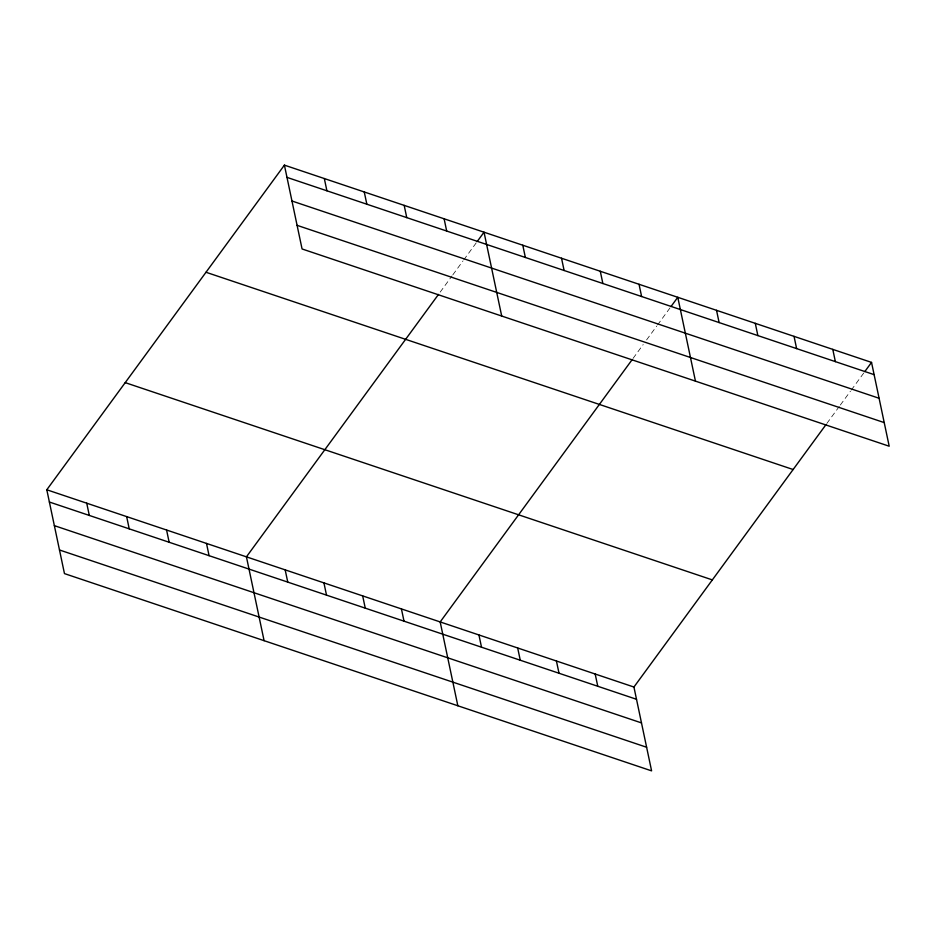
<?xml version="1.0" encoding="UTF-8"?>
<svg xmlns="http://www.w3.org/2000/svg" width="936" height="936" viewBox="0 0 936 936"><rect width="100%" height="100%" fill="white"/><g stroke="black" fill="none" stroke-linecap="round" stroke-linejoin="round"><path stroke-width="0.7" stroke-dasharray="4.68 3.51" d="M440.189 292.102L451.994 275.968M452.837 274.821L462.946 260.992M463.788 259.845L476.436 242.564M633.099 358.348L643.207 344.53M646.589 339.92L656.698 326.091M657.552 324.944L670.188 307.663M826.851 423.446L839.498 406.165M840.341 405.019L850.45 391.19M851.304 390.043L863.94 372.762"/><path stroke-width="1.4" d="M826.008 424.593L633.929 687.036L651.596 770.866L64.467 573.604L46.8 489.774L284.404 165.134L871.533 362.396L889.2 446.226L302.071 248.964L284.404 165.134M438.504 294.407L246.425 556.838L264.092 640.68M477.278 241.418L484.029 232.198L501.696 316.029M632.256 359.506L440.177 621.937L457.844 705.779M671.03 306.505L677.781 297.297L695.448 381.127M864.794 371.604L871.533 362.396M286.989 177.384L874.119 374.646M291.962 201.006L879.091 398.268M297.098 225.342L884.227 422.604M205.99 272.259L793.12 469.521M125.213 382.637L712.343 579.899M46.8 489.774L633.929 687.036M49.386 502.024L636.515 699.286M54.358 525.646L641.488 722.908M59.494 549.982L646.612 747.244M832.783 349.374L835.368 361.624M794.032 336.352L796.618 348.601M755.282 323.329L757.867 335.579M716.531 310.319L719.117 322.569M639.031 284.275L641.616 296.525M600.28 271.253L602.866 283.503M561.53 258.231L564.115 270.492M522.779 245.22L525.365 257.47M595.179 674.014L597.765 686.263M556.429 660.991L559.014 673.253M444.109 218.778L446.683 231.04M517.678 647.981L520.264 660.231M404.176 205.37L406.762 217.62M478.928 634.959L481.513 647.209M364.256 191.962L366.842 204.212M324.324 178.542L326.91 190.792M401.427 608.915L404.013 621.176M362.677 595.904L365.262 608.154M323.926 582.882L326.512 595.132M285.176 569.86L287.761 582.11M206.493 543.43L209.079 555.68M166.573 530.01L169.159 542.272M126.652 516.602L129.226 528.852M86.72 503.182L89.306 515.443"/></g></svg>
